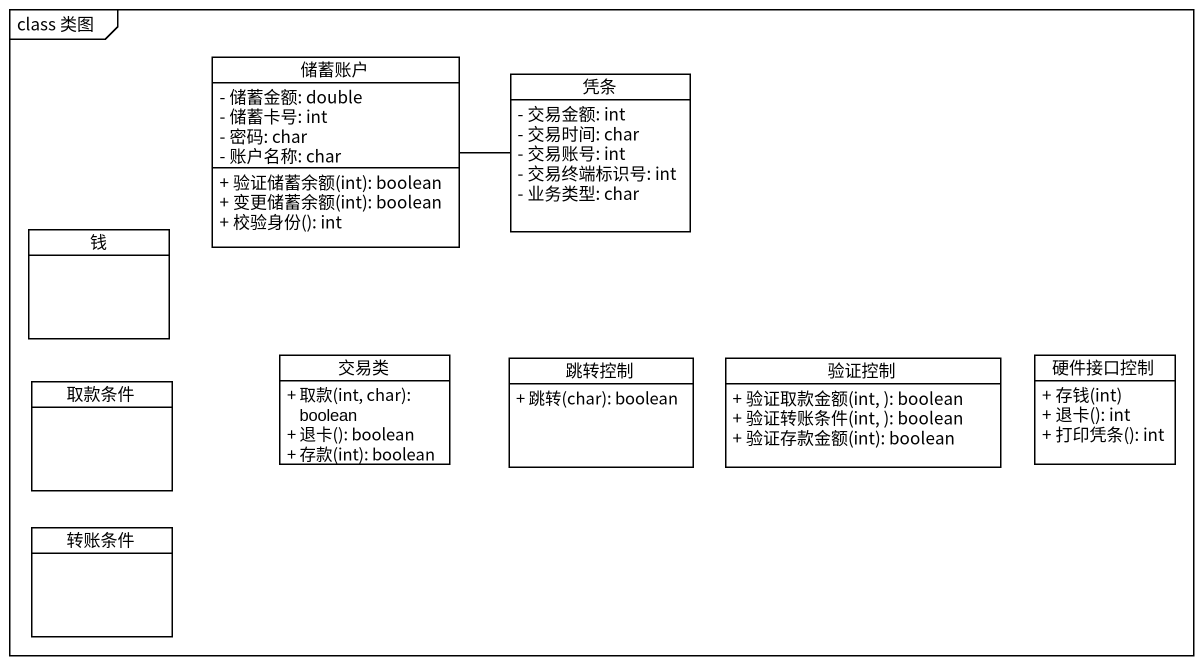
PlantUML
@startuml
mainframe class 类图
hide circle
hide empty members
skinparam classAttributeIconSize 0
class 储蓄账户 {
  - 储蓄金额: double
  - 储蓄卡号: int
  - 密码: char
  - 账户名称: char
  + 验证储蓄余额(int): boolean
  + 变更储蓄余额(int): boolean
  + 校验身份(): int
}
class 凭条 {
  - 交易金额: int
  - 交易时间: char
  - 交易账号: int
  - 交易终端标识号: int
  - 业务类型: char
}
class 钱
class 取款条件
class 交易类 {
  + 取款(int, char): boolean
  + 退卡(): boolean
  + 存款(int): boolean
}
class 跳转控制 {
  + 跳转(char): boolean
}
class 验证控制 {
  + 验证取款金额(int, ): boolean
  + 验证转账条件(int, ): boolean
  + 验证存款金额(int): boolean
}
class 硬件接口控制 {
  + 存钱(int)
  + 退卡(): int
  + 打印凭条(): int
}
class 转账条件
凭条 -left- 储蓄账户
@enduml
